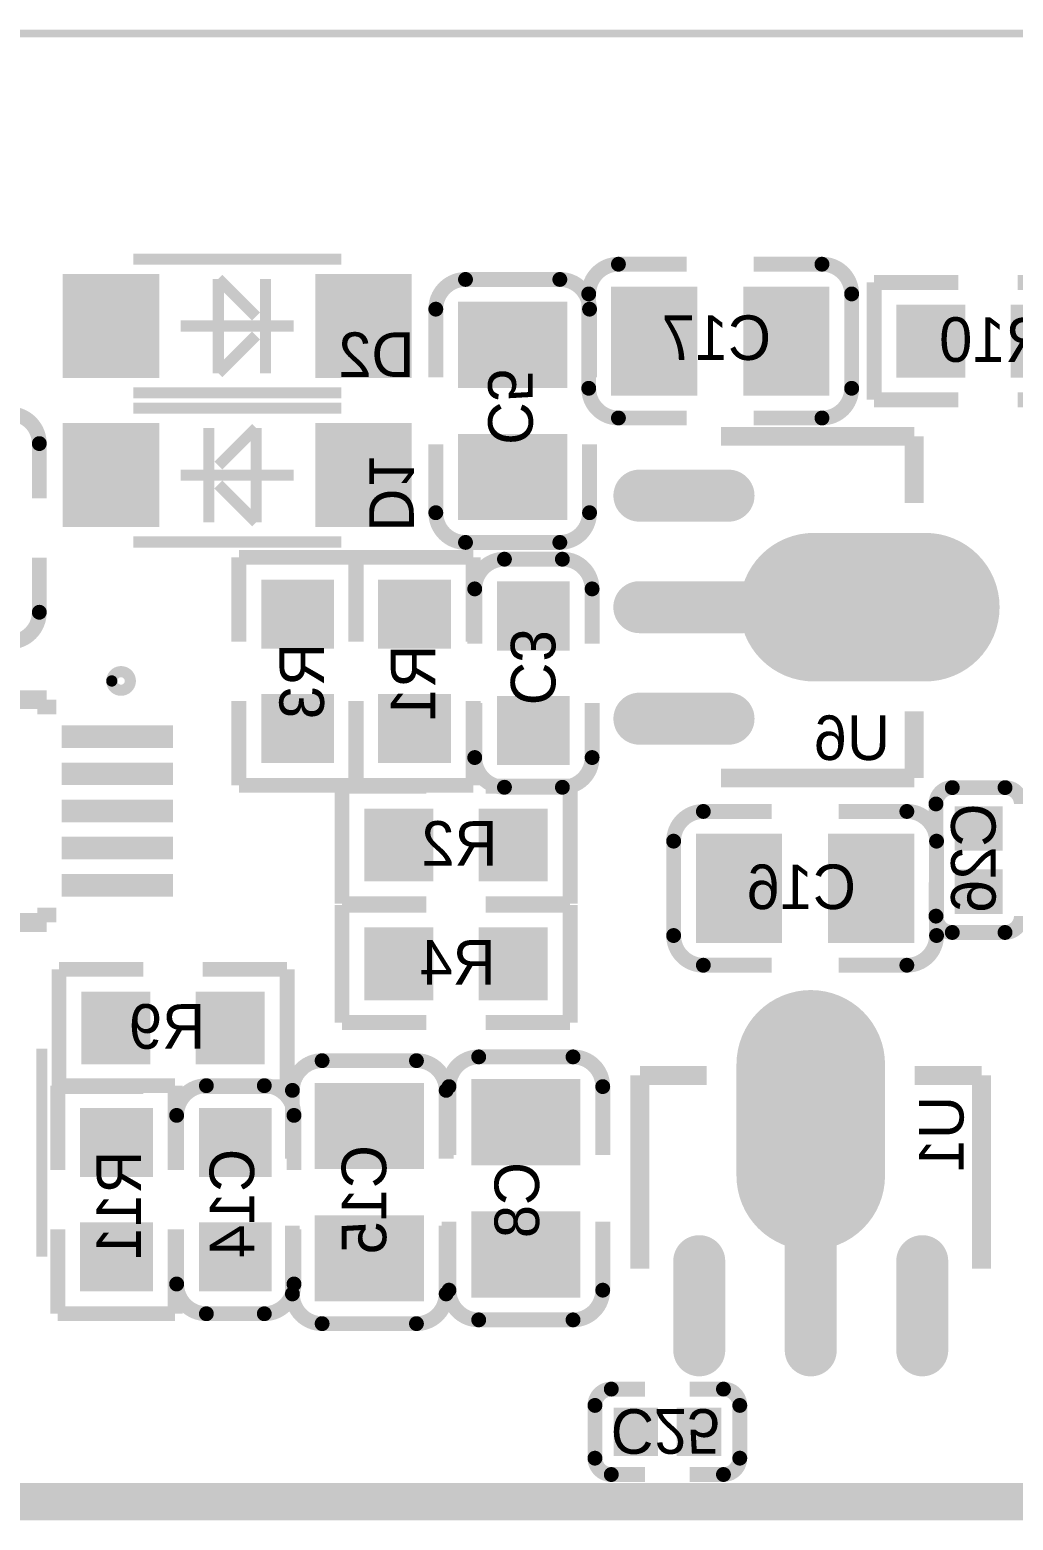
# Model space of a CAD drawing. Extents: x 1752 to 2872, y 74 to 1038.
# Drawn here: x 1955.7 to 1995.4, y 863.2 to 923.4 of the extents above; entities that cross this region are included whole.
import ezdxf

# ---------------------------------------------------------------- set-up
doc = ezdxf.new("R2010")
doc.units = 0
doc.header["$MEASUREMENT"] = 0
doc.layers.add('BOTTOMOVERLAY', color=54, linetype='CONTINUOUS')
doc.layers.add('BOTTOMPASTE', color=16, linetype='CONTINUOUS')

msp = doc.modelspace()

# ---------------------------------------------------------------- linework, layer by layer
at = {"layer": 'BOTTOMOVERLAY'}
for points, const_width in [([(2015.571084062615, 923.2528927262852), (1909.729284062615, 923.2528927262852)], 0.3), ([(1968.259884062616, 914.141895726285), (1959.859884062615, 914.141895726285)], 0.45), ([(1982.217072062615, 913.937304726285), (1979.457069062616, 913.937304726285)], 0.6000000000000001), ([(1987.677090062615, 913.937304726285), (1984.917090062615, 913.937304726285)], 0.6000000000000001), ([(1977.090084062616, 913.3228987262851), (1973.280084062616, 913.3228987262851)], 0.6000000000000001), ([(1964.821884062615, 911.8228927262851), (1963.297884062616, 913.3468927262851)], 0.45), ([(1963.297884062616, 912.2038927262852), (1963.297884062616, 913.3468927262851)], 0.45), ([(1965.202884062615, 909.5368927262851), (1965.202884062615, 913.3468927262851)], 0.45), ([(1978.257078062617, 908.9272927262853), (1978.257078062617, 912.7372927262852)], 0.6000000000000001), ([(1988.877081062616, 908.9272927262853), (1988.877081062616, 912.7372927262852)], 0.6000000000000001), ([(1989.782481062616, 908.4622897262851), (1989.782481062616, 913.202295726285)], 0.6000000000000001), ([(1993.187478062616, 913.202295726285), (1989.782481062616, 913.202295726285)], 0.6000000000000001), ([(1998.992478062616, 913.202295726285), (1995.587481062616, 913.202295726285)], 0.6000000000000001), ([(1963.297884062616, 909.5368927262851), (1963.297884062616, 912.2038927262852)], 0.45), ([(1972.080087062616, 909.3628987262852), (1972.080087062616, 912.1228987262853)], 0.6000000000000001), ([(1978.290096062615, 909.3629047262851), (1978.290096062615, 912.1229077262851)], 0.6000000000000001), ([(1966.345884062616, 911.4418927262851), (1961.773884062615, 911.4418927262851)], 0.45), ([(1963.297884062616, 909.5368927262851), (1964.821884062615, 911.0608927262851)], 0.45), ([(1968.259884062616, 908.7418897262852), (1959.859884062615, 908.7418897262852)], 0.45), ([(1968.259884062616, 908.1220957262851), (1959.859884062615, 908.1220957262851)], 0.45), ([(1993.187478062616, 908.4622897262851), (1989.782481062616, 908.4622897262851)], 0.6000000000000001), ([(1998.992478062616, 908.4622897262851), (1995.587481062616, 908.4622897262851)], 0.6000000000000001), ([(1982.217078062616, 907.7272957262851), (1979.457078062616, 907.7272957262851)], 0.6000000000000001), ([(1987.677075062616, 907.7272957262851), (1984.917075062615, 907.7272957262851)], 0.6000000000000001), ([(1956.066687062615, 904.488483726285), (1956.066687062615, 906.6934807262851)], 0.6000000000000001), ([(1962.916884062616, 903.5170927262852), (1962.916884062616, 907.3270927262852)], 0.45), ([(1963.297884062616, 905.8030927262852), (1964.821884062615, 907.3270927262852)], 0.45), ([(1964.821884062615, 904.660092726285), (1964.821884062615, 907.3270927262852)], 0.45), ([(1991.404254062616, 906.9880027262852), (1983.603660062616, 906.9880027262852)], 0.762), ([(1991.404254062616, 904.2882367262852), (1991.404254062616, 906.9880027262852)], 0.762), ([(1972.080087062616, 903.9029017262851), (1972.080087062616, 906.6629017262851)], 0.6000000000000001), ([(1978.290096062615, 903.902886726285), (1978.290096062615, 906.662886726285)], 0.6000000000000001), ([(1966.345884062616, 905.4220927262852), (1961.773884062615, 905.4220927262852)], 0.45), ([(1964.821884062615, 903.5170927262852), (1963.297884062616, 905.0410927262851)], 0.45), ([(1964.821884062615, 903.5170927262852), (1964.821884062615, 904.660092726285)], 0.45), ([(1968.259884062616, 902.722089726285), (1959.859884062615, 902.722089726285)], 0.45), ([(1977.090084062616, 902.7028957262851), (1973.280084062616, 902.7028957262851)], 0.6000000000000001), ([(1956.066696062616, 899.8834717262852), (1956.066696062616, 902.088471726285)], 0.6000000000000001), ([(1964.128281062615, 898.6972987262851), (1964.128281062615, 902.1022957262851)], 0.6000000000000001), ([(1968.868287062615, 902.1022957262851), (1964.128281062615, 902.1022957262851)], 0.6000000000000001), ([(1973.592687062615, 902.1022867262851), (1968.852681062616, 902.1022867262851)], 0.6000000000000001), ([(1968.852681062616, 898.6972897262851), (1968.852681062616, 902.1022867262851)], 0.6000000000000001), ([(1968.868287062615, 898.6972987262851), (1968.868287062615, 902.1022957262851)], 0.6000000000000001), ([(1973.592687062615, 898.6972897262851), (1973.592687062615, 902.1022867262851)], 0.6000000000000001), ([(1977.193281062616, 902.0260807262852), (1974.853287062616, 902.0260807262852)], 0.6000000000000001), ([(1973.653281062616, 898.6210837262852), (1973.653281062616, 900.826080726285)], 0.6000000000000001), ([(1978.393287062617, 898.6210837262852), (1978.393287062617, 900.826080726285)], 0.6000000000000001), ([(1956.367875062616, 896.3542927262852), (1953.506184062616, 896.3542927262852)], 0.762), ([(1956.367875062616, 895.7594767262851), (1956.367875062616, 896.3542927262852)], 0.762), ([(1964.128281062615, 892.8922987262852), (1964.128281062615, 896.297295726285)], 0.6000000000000001), ([(1968.852681062616, 892.8922897262851), (1968.852681062616, 896.2972867262852)], 0.6000000000000001), ([(1968.868287062615, 892.8922987262852), (1968.868287062615, 896.297295726285)], 0.6000000000000001), ([(1973.592687062615, 892.8922897262851), (1973.592687062615, 896.2972867262852)], 0.6000000000000001), ([(1973.653281062616, 894.016080726285), (1973.653281062616, 896.2210807262852)], 0.6000000000000001), ([(1978.393296062615, 894.0160717262852), (1978.393296062615, 896.2210717262851)], 0.6000000000000001), ([(1991.404254062616, 893.1881827262852), (1991.404254062616, 895.8879487262852)], 0.762), ([(1968.868287062615, 892.8922987262852), (1964.128281062615, 892.8922987262852)], 0.6000000000000001), ([(1968.294081062616, 888.1168897262851), (1968.294081062616, 892.8568957262851)], 0.6000000000000001), ([(1971.699078062616, 892.8568957262851), (1968.294081062616, 892.8568957262851)], 0.6000000000000001), ([(1973.592687062615, 892.8922897262851), (1968.852681062616, 892.8922897262851)], 0.6000000000000001), ([(1977.504078062616, 892.8568957262851), (1974.099081062616, 892.8568957262851)], 0.6000000000000001), ([(1977.504078062616, 888.1168897262851), (1977.504078062616, 892.8568957262851)], 0.6000000000000001), ([(1991.404254062616, 893.1881827262852), (1983.603660062616, 893.1881827262852)], 0.762), ([(1977.193281062616, 892.8160837262851), (1974.853287062616, 892.8160837262851)], 0.6000000000000001), ([(1995.071469062616, 892.802283726285), (1992.941481062616, 892.802283726285)], 0.6000000000000001), ([(1985.646072062616, 891.839304726285), (1982.886069062616, 891.839304726285)], 0.6000000000000001), ([(1991.106090062615, 891.839304726285), (1988.346090062615, 891.839304726285)], 0.6000000000000001), ([(1992.281484062616, 890.7772897262852), (1992.281484062616, 892.1272957262852)], 0.6000000000000001), ([(1981.686078062617, 886.8292927262851), (1981.686078062617, 890.6392927262852)], 0.6000000000000001), ([(1992.306081062616, 886.8292927262851), (1992.306081062616, 890.6392927262852)], 0.6000000000000001), ([(1992.281490062615, 887.6272957262852), (1992.281490062615, 888.9773017262851)], 0.6000000000000001), ([(1956.367875062616, 887.3585017262851), (1956.367875062616, 887.9575087262851)], 0.762), ([(1971.699078062616, 888.1168897262851), (1968.294081062616, 888.1168897262851)], 0.6000000000000001), ([(1968.294081062616, 883.316289726285), (1968.294081062616, 888.0562957262853)], 0.6000000000000001), ([(1971.699078062616, 888.0562957262853), (1968.294081062616, 888.0562957262853)], 0.6000000000000001), ([(1977.504078062616, 888.1168897262851), (1974.099081062616, 888.1168897262851)], 0.6000000000000001), ([(1977.504078062616, 888.0562957262853), (1974.099081062616, 888.0562957262853)], 0.6000000000000001), ([(1977.504078062616, 883.316289726285), (1977.504078062616, 888.0562957262853)], 0.6000000000000001), ([(1956.367875062616, 887.3585017262851), (1947.367893062615, 887.3585017262851)], 0.762), ([(1995.071487062615, 886.952301726285), (1992.941499062615, 886.952301726285)], 0.6000000000000001), ([(1985.646078062616, 885.6292957262851), (1982.886078062616, 885.6292957262851)], 0.6000000000000001), ([(1991.106075062616, 885.6292957262851), (1988.346075062615, 885.6292957262851)], 0.6000000000000001), ([(1960.269078062615, 885.4654957262851), (1956.864081062616, 885.4654957262851)], 0.6000000000000001), ([(1956.864081062616, 880.7254897262851), (1956.864081062616, 885.4654957262851)], 0.6000000000000001), ([(1966.074078062616, 885.4654957262851), (1962.669081062616, 885.4654957262851)], 0.6000000000000001), ([(1966.074078062616, 880.7254897262851), (1966.074078062616, 885.4654957262851)], 0.6000000000000001), ([(1971.699078062616, 883.316289726285), (1968.294081062616, 883.316289726285)], 0.6000000000000001), ([(1977.504078062616, 883.316289726285), (1974.099081062616, 883.316289726285)], 0.6000000000000001), ([(1956.168087062616, 873.8662927262851), (1956.168087062616, 882.266292726285)], 0.45), ([(1971.298884062616, 881.7760897262851), (1967.488884062616, 881.7760897262851)], 0.6000000000000001), ([(1977.623484062616, 881.9284987262852), (1973.813484062616, 881.9284987262852)], 0.6000000000000001), ([(1983.024540062615, 881.1790627262851), (1980.324774062615, 881.1790627262851)], 0.762), ([(1980.324774062615, 873.3784687262851), (1980.324774062615, 881.1790627262851)], 0.762), ([(1994.124594062615, 881.1790627262851), (1991.424828062615, 881.1790627262851)], 0.762), ([(1994.124594062615, 873.3784687262851), (1994.124594062615, 881.1790627262851)], 0.762), ([(1961.553087062616, 880.766286726285), (1956.813081062615, 880.766286726285)], 0.6000000000000001), ([(1956.813081062615, 877.3612897262851), (1956.813081062615, 880.766286726285)], 0.6000000000000001), ([(1960.269078062615, 880.7254897262851), (1956.864081062616, 880.7254897262851)], 0.6000000000000001), ([(1961.553087062616, 877.3612897262851), (1961.553087062616, 880.766286726285)], 0.6000000000000001), ([(1966.074078062616, 880.7254897262851), (1962.669081062616, 880.7254897262851)], 0.6000000000000001), ([(1965.153681062616, 880.766280726285), (1962.813687062616, 880.766280726285)], 0.6000000000000001), ([(1966.288872062615, 877.8160987262852), (1966.288872062615, 880.5760987262852)], 0.6000000000000001), ([(1972.498881062616, 877.8160837262851), (1972.498881062616, 880.5760837262851)], 0.6000000000000001), ([(1972.613487062616, 877.9684987262851), (1972.613487062616, 880.7284987262851)], 0.6000000000000001), ([(1978.823496062617, 877.9685047262851), (1978.823496062617, 880.7285077262851)], 0.6000000000000001), ([(1961.613681062617, 877.3612837262851), (1961.613681062617, 879.5662807262852)], 0.6000000000000001), ([(1966.353687062615, 877.3612837262851), (1966.353687062615, 879.5662807262852)], 0.6000000000000001), ([(1956.813081062615, 871.5562897262851), (1956.813081062615, 874.9612867262852)], 0.6000000000000001), ([(1961.553087062616, 871.5562897262851), (1961.553087062616, 874.9612867262852)], 0.6000000000000001), ([(1961.613681062617, 872.7562807262852), (1961.613681062617, 874.961280726285)], 0.6000000000000001), ([(1966.288872062615, 872.3560777262851), (1966.288872062615, 875.1160807262851)], 0.6000000000000001), ([(1966.353696062616, 872.7562717262851), (1966.353696062616, 874.9612717262851)], 0.6000000000000001), ([(1972.498881062616, 872.356086726285), (1972.498881062616, 875.1160867262851)], 0.6000000000000001), ([(1972.613487062616, 872.5085017262851), (1972.613487062616, 875.2685017262852)], 0.6000000000000001), ([(1978.823496062617, 872.5084867262851), (1978.823496062617, 875.2684867262851)], 0.6000000000000001), ([(1961.553087062616, 871.5562897262851), (1956.813081062615, 871.5562897262851)], 0.6000000000000001), ([(1965.153681062616, 871.5562837262851), (1962.813687062616, 871.5562837262851)], 0.6000000000000001), ([(1977.623484062616, 871.3084957262852), (1973.813484062616, 871.3084957262852)], 0.6000000000000001), ([(1971.298884062616, 871.1560867262851), (1967.488884062616, 871.1560867262851)], 0.6000000000000001), ([(1980.533493062616, 868.513686726285), (1979.183490062615, 868.513686726285)], 0.6000000000000001), ([(1983.683487062616, 868.5136927262852), (1982.333481062616, 868.5136927262852)], 0.6000000000000001), ([(1978.508493062615, 865.7236897262851), (1978.508493062615, 867.8536777262851)], 0.6000000000000001), ([(1984.358475062615, 865.723707726285), (1984.358475062615, 867.8536957262851)], 0.6000000000000001), ([(1980.533487062615, 865.0636927262851), (1979.183481062616, 865.0636927262851)], 0.6000000000000001), ([(1983.683481062616, 865.0636987262851), (1982.333475062616, 865.0636987262851)], 0.6000000000000001), ([(2111.506884062615, 863.9692927262851), (1936.704084062617, 863.9692927262851)], 1.499997)]:
    msp.add_lwpolyline(points, dxfattribs=dict(at, const_width=const_width))
for points, const_width in [([(1978.257072062615, 912.7373017262851, -0.414213), (1979.457069062616, 913.937304726285)], 0.6000000000000001), ([(1987.677090062615, 913.937304726285, -0.414214), (1988.877090062616, 912.737307726285)], 0.6000000000000001), ([(1972.080087062616, 912.1228987262853, -0.414214), (1973.280084062616, 913.3228987262851)], 0.6000000000000001), ([(1977.090093062615, 913.3229047262851, -0.414213), (1978.290096062615, 912.1229077262851)], 0.6000000000000001), ([(1979.457078062616, 907.7272957262851, -0.414214), (1978.257078062617, 908.9272927262853)], 0.6000000000000001), ([(1988.877081062616, 908.927283726285, -0.414213), (1987.677075062616, 907.7272867262851)], 0.6000000000000001), ([(1954.866681062615, 907.8934807262851, -0.414213), (1956.066687062615, 906.6934807262851)], 0.6000000000000001), ([(1973.280075062617, 902.7028957262851, -0.414213), (1972.080078062615, 903.9029017262851)], 0.6000000000000001), ([(1978.290096062615, 903.902886726285, -0.414214), (1977.090099062616, 902.7028867262851)], 0.6000000000000001), ([(1973.653275062615, 900.826080726285, -0.414213), (1974.853278062615, 902.0260807262852)], 0.6000000000000001), ([(1977.193281062616, 902.0260807262852, -0.414213), (1978.393287062617, 900.826080726285)], 0.6000000000000001), ([(1956.066696062616, 899.8834717262852, -0.414213), (1954.866690062616, 898.6834747262851)], 0.6000000000000001), ([(1958.992965062616, 897.1124827262851, -196.823382), (1958.992965062616, 897.1048627262851)], 0.4500359999999999), ([(1974.853287062616, 892.8160837262851, -0.414213), (1973.653281062616, 894.016080726285)], 0.6000000000000001), ([(1978.393296062615, 894.0160717262852, -0.414213), (1977.193290062615, 892.816074726285)], 0.6000000000000001), ([(1992.281475062616, 892.1422837262851, -0.414214), (1992.941475062616, 892.802283726285)], 0.6000000000000001), ([(1995.071478062616, 892.802283726285, -0.414214), (1995.731478062616, 892.1422837262851)], 0.6000000000000001), ([(1981.686072062615, 890.6393017262851, -0.414213), (1982.886069062616, 891.839304726285)], 0.6000000000000001), ([(1991.106090062615, 891.839304726285, -0.414214), (1992.306090062616, 890.6393077262851)], 0.6000000000000001), ([(1992.941499062615, 886.9522867262851, -0.414214), (1992.281499062616, 887.6122867262852)], 0.6000000000000001), ([(1995.731484062616, 887.6122867262852, -0.414214), (1995.071487062615, 886.9522867262851)], 0.6000000000000001), ([(1982.886078062616, 885.6292957262851, -0.414214), (1981.686078062617, 886.8292927262851)], 0.6000000000000001), ([(1992.306081062616, 886.8292837262851, -0.414213), (1991.106075062616, 885.6292867262852)], 0.6000000000000001), ([(1966.288872062615, 880.5760987262852, -0.414214), (1967.488869062617, 881.7760987262851)], 0.6000000000000001), ([(1971.298893062616, 881.7760897262851, -0.414213), (1972.498890062615, 880.5760837262851)], 0.6000000000000001), ([(1972.613487062616, 880.7284987262851, -0.414214), (1973.813484062616, 881.9284987262852)], 0.6000000000000001), ([(1977.623493062617, 881.9285047262852, -0.414213), (1978.823496062617, 880.7285077262851)], 0.6000000000000001), ([(1961.613675062616, 879.5662807262852, -0.414213), (1962.813678062616, 880.766280726285)], 0.6000000000000001), ([(1965.153681062616, 880.766280726285, -0.414213), (1966.353687062615, 879.5662807262852)], 0.6000000000000001), ([(1962.813687062616, 871.5562837262851, -0.414213), (1961.613681062617, 872.7562807262852)], 0.6000000000000001), ([(1966.353696062616, 872.7562717262851, -0.414213), (1965.153690062616, 871.5562747262851)], 0.6000000000000001), ([(1973.813475062616, 871.3084957262852, -0.414213), (1972.613478062615, 872.5085017262851)], 0.6000000000000001), ([(1978.823496062617, 872.5084867262851, -0.414214), (1977.623499062615, 871.3084867262851)], 0.6000000000000001), ([(1967.488875062615, 871.1560807262852, -0.414213), (1966.288872062615, 872.3560777262851)], 0.6000000000000001), ([(1972.498881062616, 872.356086726285, -0.414214), (1971.298884062616, 871.1560867262851)], 0.6000000000000001), ([(1978.508493062615, 867.8536867262851, -0.414214), (1979.168493062616, 868.513686726285)], 0.6000000000000001), ([(1983.698490062616, 868.5136927262852, -0.414214), (1984.358490062615, 867.8536957262851)], 0.6000000000000001), ([(1979.168493062616, 865.063683726285, -0.414214), (1978.508493062615, 865.7236837262851)], 0.6000000000000001), ([(1984.358490062615, 865.723707726285, -0.414214), (1983.698490062616, 865.063707726285)], 0.6000000000000001)]:
    msp.add_lwpolyline(points, format="xyb", dxfattribs=dict(at, const_width=const_width))
for points, const_width in [([(1979.457069062616, 913.7873047262851, 1), (1979.457069062616, 914.0873047262851, 1)], 0.3), ([(1987.677090062615, 913.7873047262851, 1), (1987.677090062615, 914.0873047262851, 1)], 0.3), ([(1973.280084062616, 913.1728987262851, 1), (1973.280084062616, 913.4728957262852, 1)], 0.3), ([(1977.090093062615, 913.1729047262851, 1), (1977.090093062615, 913.4729047262852, 1)], 0.3), ([(1978.257072062615, 912.5873017262851, 1), (1978.257072062615, 912.8872987262852, 1)], 0.3), ([(1988.877090062616, 912.5873077262851, 1), (1988.877090062616, 912.8873077262851, 1)], 0.3), ([(1972.080087062616, 911.9728987262852, 1), (1972.080087062616, 912.2728987262851, 1)], 0.3), ([(1978.290096062615, 911.9729077262851, 1), (1978.290096062615, 912.2729077262852, 1)], 0.3), ([(1978.257078062617, 908.7772927262852, 1), (1978.257078062617, 909.0772927262851, 1)], 0.3), ([(1988.877081062616, 908.7772867262852, 1), (1988.877081062616, 909.077283726285, 1)], 0.3), ([(1979.457078062616, 907.577295726285, 1), (1979.457078062616, 907.8772957262852, 1)], 0.3), ([(1987.677075062616, 907.5772867262851, 1), (1987.677075062616, 907.8772867262851, 1)], 0.3), ([(1956.066687062615, 906.5434837262851, 1), (1956.066687062615, 906.8434807262852, 1)], 0.3), ([(1972.080078062615, 903.7529017262851, 1), (1972.080078062615, 904.0529017262852, 1)], 0.3), ([(1978.290096062615, 903.7528867262852, 1), (1978.290096062615, 904.0528867262851, 1)], 0.3), ([(1973.280075062617, 902.552895726285, 1), (1973.280075062617, 902.8528957262852, 1)], 0.3), ([(1977.090099062616, 902.552889726285, 1), (1977.090099062616, 902.8528867262851, 1)], 0.3), ([(1974.853278062615, 901.8760807262852, 1), (1974.853278062615, 902.1760807262851, 1)], 0.3), ([(1977.193281062616, 901.8760807262852, 1), (1977.193281062616, 902.1760807262851, 1)], 0.3), ([(1973.653275062615, 900.6760837262852, 1), (1973.653275062615, 900.9760807262851, 1)], 0.3), ([(1978.393287062617, 900.6760837262852, 1), (1978.393287062617, 900.9760807262851, 1)], 0.3), ([(1956.066696062616, 899.7334717262852, 1), (1956.066696062616, 900.033471726285, 1)], 0.3), ([(1958.992965062616, 896.9999737262851, 1), (1958.992965062616, 897.2249917262851, 1)], 0.225018), ([(1958.992965062616, 896.9923537262852, 1), (1958.992965062616, 897.2173717262851, 1)], 0.225018), ([(1973.653281062616, 893.8660807262851, 1), (1973.653281062616, 894.1660807262851, 1)], 0.3), ([(1978.393296062615, 893.8660717262851, 1), (1978.393296062615, 894.1660717262852, 1)], 0.3), ([(1974.853287062616, 892.6660837262851, 1), (1974.853287062616, 892.966083726285, 1)], 0.3), ([(1977.193290062615, 892.6660747262852, 1), (1977.193290062615, 892.9660747262851, 1)], 0.3), ([(1992.941475062616, 892.6522837262852, 1), (1992.941475062616, 892.952283726285, 1)], 0.3), ([(1995.071478062616, 892.6522837262852, 1), (1995.071478062616, 892.952283726285, 1)], 0.3), ([(1982.886069062616, 891.6893047262852, 1), (1982.886069062616, 891.9893047262851, 1)], 0.3), ([(1991.106090062615, 891.6893047262852, 1), (1991.106090062615, 891.9893047262851, 1)], 0.3), ([(1992.281475062616, 891.9922837262851, 1), (1992.281475062616, 892.2922837262852, 1)], 0.3), ([(1981.686072062615, 890.4893017262851, 1), (1981.686072062615, 890.7892987262851, 1)], 0.3), ([(1992.306090062616, 890.4893077262851, 1), (1992.306090062616, 890.7893077262852, 1)], 0.3), ([(1992.281499062616, 887.4622867262851, 1), (1992.281499062616, 887.7622867262851, 1)], 0.3), ([(1981.686078062617, 886.679292726285, 1), (1981.686078062617, 886.9792927262852, 1)], 0.3), ([(1992.306081062616, 886.679286726285, 1), (1992.306081062616, 886.9792837262851, 1)], 0.3), ([(1992.941499062615, 886.8022867262853, 1), (1992.941499062615, 887.1022867262851, 1)], 0.3), ([(1995.071487062615, 886.8022867262853, 1), (1995.071487062615, 887.1022867262851, 1)], 0.3), ([(1982.886078062616, 885.479295726285, 1), (1982.886078062616, 885.7792957262852, 1)], 0.3), ([(1991.106075062616, 885.4792867262852, 1), (1991.106075062616, 885.7792867262851, 1)], 0.3), ([(1967.488869062617, 881.6260987262851, 1), (1967.488869062617, 881.9260957262852, 1)], 0.3), ([(1971.298893062616, 881.626089726285, 1), (1971.298893062616, 881.9260897262852, 1)], 0.3), ([(1973.813484062616, 881.7784987262851, 1), (1973.813484062616, 882.0784957262852, 1)], 0.3), ([(1977.623493062617, 881.7785047262852, 1), (1977.623493062617, 882.078504726285, 1)], 0.3), ([(1962.813678062616, 880.6162807262851, 1), (1962.813678062616, 880.9162807262851, 1)], 0.3), ([(1965.153681062616, 880.6162807262851, 1), (1965.153681062616, 880.9162807262851, 1)], 0.3), ([(1966.288872062615, 880.4260987262851, 1), (1966.288872062615, 880.7260987262853, 1)], 0.3), ([(1972.498890062615, 880.4260837262852, 1), (1972.498890062615, 880.7260837262851, 1)], 0.3), ([(1972.613487062616, 880.578498726285, 1), (1972.613487062616, 880.8784987262852, 1)], 0.3), ([(1978.823496062617, 880.5785077262851, 1), (1978.823496062617, 880.8785077262851, 1)], 0.3), ([(1961.613675062616, 879.4162837262851, 1), (1961.613675062616, 879.7162807262852, 1)], 0.3), ([(1966.353687062615, 879.4162837262851, 1), (1966.353687062615, 879.7162807262852, 1)], 0.3), ([(1961.613681062617, 872.6062807262851, 1), (1961.613681062617, 872.9062807262851, 1)], 0.3), ([(1966.353696062616, 872.6062717262851, 1), (1966.353696062616, 872.906271726285, 1)], 0.3), ([(1972.613478062615, 872.3585017262851, 1), (1972.613478062615, 872.6585017262851, 1)], 0.3), ([(1978.823496062617, 872.358486726285, 1), (1978.823496062617, 872.6584867262852, 1)], 0.3), ([(1966.288872062615, 872.2060777262852, 1), (1966.288872062615, 872.5060777262851, 1)], 0.3), ([(1972.498881062616, 872.2060867262851, 1), (1972.498881062616, 872.5060867262853, 1)], 0.3), ([(1962.813687062616, 871.406283726285, 1), (1962.813687062616, 871.7062837262852, 1)], 0.3), ([(1965.153690062616, 871.4062747262851, 1), (1965.153690062616, 871.7062747262851, 1)], 0.3), ([(1973.813475062616, 871.1584957262851, 1), (1973.813475062616, 871.4584957262853, 1)], 0.3), ([(1977.623499062615, 871.1584897262851, 1), (1977.623499062615, 871.4584867262851, 1)], 0.3), ([(1967.488875062615, 871.0060807262851, 1), (1967.488875062615, 871.3060807262851, 1)], 0.3), ([(1971.298884062616, 871.0060897262852, 1), (1971.298884062616, 871.3060867262851, 1)], 0.3), ([(1979.168493062616, 868.3636867262851, 1), (1979.168493062616, 868.6636837262851, 1)], 0.3), ([(1983.698490062616, 868.3636927262851, 1), (1983.698490062616, 868.6636927262853, 1)], 0.3), ([(1978.508493062615, 867.703686726285, 1), (1978.508493062615, 868.0036867262852, 1)], 0.3), ([(1984.358490062615, 867.7036957262851, 1), (1984.358490062615, 868.0036927262852, 1)], 0.3), ([(1978.508493062615, 865.5736837262851, 1), (1978.508493062615, 865.873683726285, 1)], 0.3), ([(1984.358490062615, 865.5737077262851, 1), (1984.358490062615, 865.8737047262852, 1)], 0.3), ([(1979.168493062616, 864.9136837262851, 1), (1979.168493062616, 865.2136837262851, 1)], 0.3), ([(1983.698490062616, 864.9137077262851, 1), (1983.698490062616, 865.2137077262853, 1)], 0.3)]:
    msp.add_lwpolyline(points, format="xyb", close=True, dxfattribs=dict(at, const_width=const_width))
at = {"layer": 'BOTTOMPASTE'}
for points, const_width in [([(1983.904041062616, 904.5915127262851), (1980.304047062616, 904.5915127262851)], 2.099997), ([(1991.852121062616, 900.0880927262851), (1987.352130062616, 900.0880927262851)], 5.999988), ([(1984.501221062616, 900.0880927262851), (1980.301227062616, 900.0880927262851)], 2.099997), ([(1983.904041062616, 895.5846727262851), (1980.304047062616, 895.5846727262851)], 2.099997), ([(1987.224684062615, 881.6269267262851), (1987.224684062615, 877.1269357262852)], 5.999988), ([(1987.224684062615, 874.2760297262851), (1987.224684062615, 870.0760357262852)], 2.099997), ([(1982.721264062616, 873.6788497262851), (1982.721264062616, 870.0788557262852)], 2.099997), ([(1991.728104062616, 873.6788497262851), (1991.728104062616, 870.0788557262852)], 2.099997)]:
    msp.add_lwpolyline(points, dxfattribs=dict(at, const_width=const_width))
for points, const_width in [([(1980.304047062616, 904.066518726285, 1), (1980.304047062616, 905.116506726285, 1)], 1.049997), ([(1983.904041062616, 904.066518726285, 1), (1983.904041062616, 905.116506726285, 1)], 1.049997), ([(1987.352130062616, 898.588095726285, 1), (1987.352130062616, 901.588089726285, 1)], 2.999994), ([(1991.852121062616, 898.588095726285, 1), (1991.852121062616, 901.588089726285, 1)], 2.999994), ([(1980.301227062616, 899.5630987262853, 1), (1980.301227062616, 900.6130867262851, 1)], 1.049997), ([(1984.501221062616, 899.5630987262853, 1), (1984.501221062616, 900.6130867262851, 1)], 1.049997), ([(1980.304047062616, 895.0596787262851, 1), (1980.304047062616, 896.109666726285, 1)], 1.049997), ([(1983.904041062616, 895.0596787262851, 1), (1983.904041062616, 896.109666726285, 1)], 1.049997), ([(1987.224684062615, 880.126929726285, 1), (1987.224684062615, 883.126923726285, 1)], 2.999994), ([(1987.224684062615, 875.6269387262852, 1), (1987.224684062615, 878.6269327262852, 1)], 2.999994), ([(1987.224684062615, 873.7510327262851, 1), (1987.224684062615, 874.8010237262852, 1)], 1.049997), ([(1982.721264062616, 873.1538527262851, 1), (1982.721264062616, 874.2038437262851, 1)], 1.049997), ([(1991.728104062616, 873.1538527262851, 1), (1991.728104062616, 874.2038437262851, 1)], 1.049997), ([(1982.721264062616, 869.5538617262852, 1), (1982.721264062616, 870.6038527262851, 1)], 1.049997), ([(1987.224684062615, 869.5510417262851, 1), (1987.224684062615, 870.601032726285, 1)], 1.049997), ([(1991.728104062616, 869.5538617262852, 1), (1991.728104062616, 870.6038527262851, 1)], 1.049997)]:
    msp.add_lwpolyline(points, format="xyb", close=True, dxfattribs=dict(at, const_width=const_width))
for points in [[(1957.009890062615, 913.541889726285), (1957.009890062615, 909.3418957262852), (1960.909884062615, 913.541889726285), (1960.909884062615, 909.3418957262852)], [(1967.209884062616, 913.541889726285), (1967.209884062616, 909.3418957262852), (1971.109878062616, 913.541889726285), (1971.109878062616, 909.3418957262852)], [(1982.637072062616, 913.037292726285), (1979.157078062615, 913.037292726285), (1982.637072062616, 908.6272927262851), (1979.157078062615, 908.6272927262851)], [(1987.977075062616, 913.037292726285), (1984.497081062616, 913.037292726285), (1987.977075062616, 908.6272927262851), (1984.497081062616, 908.6272927262851)], [(1977.390084062617, 908.9429047262852), (1977.390084062617, 912.4228987262851), (1972.980084062615, 908.9429047262852), (1972.980084062615, 912.4228987262851)], [(1993.472475062616, 912.302289726285), (1990.682472062615, 912.302289726285), (1993.472475062616, 909.3622957262851), (1990.682472062615, 909.3622957262851)], [(1998.092481062616, 912.302289726285), (1995.302478062616, 912.302289726285), (1998.092481062616, 909.3622957262851), (1995.302478062616, 909.3622957262851)], [(1960.909884062615, 903.3220957262852), (1960.909884062615, 907.5220897262851), (1957.009890062615, 903.3220957262852), (1957.009890062615, 907.5220897262851)], [(1971.109878062616, 903.3220957262852), (1971.109878062616, 907.5220897262851), (1967.209884062616, 903.3220957262852), (1967.209884062616, 907.5220897262851)], [(1977.390084062617, 903.6029017262852), (1977.390084062617, 907.0828957262852), (1972.980084062615, 903.6029017262852), (1972.980084062615, 907.0828957262852)], [(1967.968281062615, 898.4123017262852), (1967.968281062615, 901.2023047262852), (1965.028287062615, 898.4123017262852), (1965.028287062615, 901.2023047262852)], [(1969.752687062616, 901.202289726285), (1969.752687062616, 898.4122867262851), (1972.692681062616, 901.202289726285), (1972.692681062616, 898.4122867262851)], [(1974.553287062616, 901.126089726285), (1974.553287062616, 898.3360867262851), (1977.493281062617, 901.126089726285), (1977.493281062617, 898.3360867262851)], [(1967.968281062615, 893.7922957262851), (1967.968281062615, 896.5822987262852), (1965.028287062615, 893.7922957262851), (1965.028287062615, 896.5822987262852)], [(1969.752687062616, 896.582283726285), (1969.752687062616, 893.7922807262852), (1972.692681062616, 896.582283726285), (1972.692681062616, 893.7922807262852)], [(1974.553287062616, 896.506083726285), (1974.553287062616, 893.7160807262851), (1977.493281062617, 896.506083726285), (1977.493281062617, 893.7160807262851)], [(1961.471217062616, 894.4012867262851), (1961.471217062616, 895.3156867262851), (1956.971151062616, 894.4012867262851), (1956.971151062616, 895.3156867262851)], [(1961.471217062616, 892.9009087262853), (1961.471217062616, 893.8153087262851), (1956.971151062616, 892.9009087262853), (1956.971151062616, 893.8153087262851)], [(1961.471217062616, 891.4012927262851), (1961.471217062616, 892.3156927262851), (1956.971151062616, 891.4012927262851), (1956.971151062616, 892.3156927262851)], [(1971.984075062615, 891.9568897262851), (1969.194072062616, 891.9568897262851), (1971.984075062615, 889.0168957262852), (1969.194072062616, 889.0168957262852)], [(1976.604081062615, 891.9568897262851), (1973.814078062615, 891.9568897262851), (1976.604081062615, 889.0168957262852), (1973.814078062615, 889.0168957262852)], [(1994.981493062615, 890.2522957262852), (1994.981493062615, 892.0522927262853), (1993.031490062615, 890.2522957262852), (1993.031490062615, 892.0522927262853)], [(1961.471217062616, 889.9009147262852), (1961.471217062616, 890.8153147262851), (1956.971151062616, 889.9009147262852), (1956.971151062616, 890.8153147262851)], [(1986.066072062616, 890.9392927262851), (1982.586078062615, 890.9392927262851), (1986.066072062616, 886.5292927262851), (1982.586078062615, 886.5292927262851)], [(1991.406075062616, 890.9392927262851), (1987.926081062616, 890.9392927262851), (1991.406075062616, 886.5292927262851), (1987.926081062616, 886.5292927262851)], [(1961.471217062616, 888.4012987262851), (1961.471217062616, 889.3156987262851), (1956.971151062616, 888.4012987262851), (1956.971151062616, 889.3156987262851)], [(1994.981493062615, 887.7022927262851), (1994.981493062615, 889.5022897262852), (1993.031490062615, 887.7022927262851), (1993.031490062615, 889.5022897262852)], [(1971.984075062615, 887.156289726285), (1969.194072062616, 887.156289726285), (1971.984075062615, 884.2162957262851), (1969.194072062616, 884.2162957262851)], [(1976.604081062615, 887.156289726285), (1973.814078062615, 887.156289726285), (1976.604081062615, 884.2162957262851), (1973.814078062615, 884.2162957262851)], [(1960.554075062616, 884.5654897262851), (1957.764072062616, 884.5654897262851), (1960.554075062616, 881.6254957262851), (1957.764072062616, 881.6254957262851)], [(1965.174081062616, 884.5654897262851), (1962.384078062615, 884.5654897262851), (1965.174081062616, 881.6254957262851), (1962.384078062615, 881.6254957262851)], [(1967.188884062616, 880.8760837262851), (1967.188884062616, 877.3960897262853), (1971.598884062615, 880.8760837262851), (1971.598884062615, 877.3960897262853)], [(1977.923484062616, 877.548504726285), (1977.923484062616, 881.0284987262851), (1973.513484062617, 877.548504726285), (1973.513484062617, 881.0284987262851)], [(1957.713087062615, 879.8662897262852), (1957.713087062615, 877.0762867262852), (1960.653081062616, 879.8662897262852), (1960.653081062616, 877.0762867262852)], [(1962.513687062617, 879.8662897262852), (1962.513687062617, 877.0762867262852), (1965.453681062615, 879.8662897262852), (1965.453681062615, 877.0762867262852)], [(1977.923484062616, 872.2085017262852), (1977.923484062616, 875.688495726285), (1973.513484062617, 872.2085017262852), (1973.513484062617, 875.688495726285)], [(1957.713087062615, 875.2462837262851), (1957.713087062615, 872.4562807262851), (1960.653081062616, 875.2462837262851), (1960.653081062616, 872.4562807262851)], [(1962.513687062617, 875.2462837262851), (1962.513687062617, 872.4562807262851), (1965.453681062615, 875.2462837262851), (1965.453681062615, 872.4562807262851)], [(1967.188884062616, 875.5360807262853), (1967.188884062616, 872.0560867262851), (1971.598884062615, 875.5360807262853), (1971.598884062615, 872.0560867262851)], [(1981.058481062616, 867.7637017262851), (1979.258484062616, 867.7637017262851), (1981.058481062616, 865.8136987262851), (1979.258484062616, 865.8136987262851)], [(1983.608484062616, 867.7637017262851), (1981.808487062616, 867.7637017262851), (1983.608484062616, 865.8136987262851), (1981.808487062616, 865.8136987262851)]]:
    msp.add_solid(points, dxfattribs=at)

# ---------------------------------------------------------------- texts
at = {"layer": 'BOTTOMOVERLAY', "text_generation_flag": 2}
for s, p in [('C17', (1985.624484062616, 910.0702927262851)), ('R10', (1996.825884062616, 909.9940927262851)), ('D2', (1971.222684062616, 909.3844927262852)), ('U6', (1990.425084062615, 893.9158927262852)), ('R2', (1974.575484062616, 889.648692726285)), ('C16', (1989.053484062616, 887.8960927262851)), ('R4', (1974.499284062616, 884.8480927262851)), ('R9', (1962.764484062616, 882.2572927262851))]:
    msp.add_text(s, height=1.799997, dxfattribs=at).set_placement(p)
for s, rotation, p in [('C5', 270, (1974.194484062616, 906.6412927262852)), ('D1', 270, (1969.393884062615, 903.1360927262851)), ('C3', 270, (1975.108884062615, 896.125692726285)), ('R3', 90, (1967.565084062616, 898.6402927262851)), ('R1', 90, (1972.060884062616, 898.5640927262851)), ('C26', 90, (1994.692284062615, 892.1632927262851)), ('U1', 90, (1993.396884062616, 880.3522927262851)), ('C14', 90, (1964.745684062616, 878.2186927262851)), ('C15', 90, (1970.079684062616, 878.3710927262852)), ('R11', 90, (1960.173684062615, 878.1424927262851)), ('C8', 90, (1976.251884062615, 877.6852927262851)), ('C25', 180, (1979.147484062615, 867.7030927262851))]:
    msp.add_text(s, height=1.799997, rotation=rotation, dxfattribs=at).set_placement(p)

doc.saveas('drawing.dxf')
